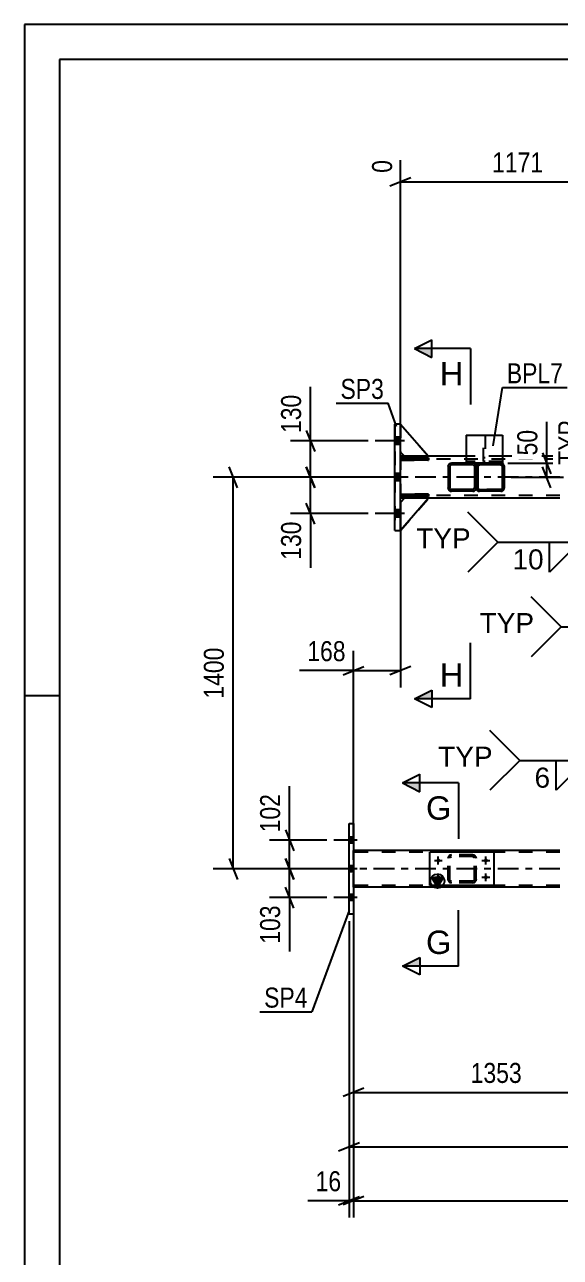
# Model space of a CAD drawing. Header units: millimetres. Extents: x -808 to 381, y -747 to 94.
# Drawn here: x -807.9 to -731.3, y -82 to 94.3 of the extents above; entities that cross this region are included whole.
import ezdxf

# ---------------------------------------------------------------- set-up
doc = ezdxf.new("R2010")
doc.units = ezdxf.units.MM
doc.linetypes.add('DXK_LINE_DOT2', pattern=[3.9198, 1.9599, -1.9599])
doc.linetypes.add('DXK_LINE_DOT3', pattern=[5.9187, 2.979, -0.9799, 0.9799, -0.9799])
doc.styles.add('Arial', font='arial.ttf', dxfattribs={"height": 0.2})
doc.styles.add('Arial Narrow', font='ARIALN.TTF', dxfattribs={"height": 0.2})

# ---------------------------------------------------------------- blocks, each defined once
blk = doc.blocks.new('Unknown-232923327-64945')
at = {"color": 5, "linetype": 'Continuous'}
for p, q in [((381.12, 94.32), (-807.88, 94.32)), ((-807.88, 94.32), (-807.88, -746.68)), ((376.12, 89.32), (-802.88, 89.32)), ((-802.88, 89.32), (-802.88, -741.68)), ((-802.88, -1.68), (-807.88, -1.68))]:
    blk.add_line(p, q, dxfattribs=at)
blk = doc.blocks.new('Part-232923327-69565 - 69491')
at = {"color": 2, "linetype": 'Continuous'}
for p, q in [((-761.48, -32.9), (-761.48, -19.9)), ((-761.48, -19.9), (-760.84, -19.9)), ((-760.84, -19.9), (-760.84, -32.9)), ((-760.84, -32.9), (-761.48, -32.9))]:
    blk.add_line(p, q, dxfattribs=at)
blk = doc.blocks.new('Part-232923327-69566 - 69491')
at = {"color": 2, "linetype": 'Continuous'}
for p, q in [((-753.53, 32.6), (-754.13, 32.6)), ((-744.71, 32.6), (-750.13, 32.6)), ((-731.31, 32.6), (-739.51, 32.6)), ((-753.53, 26.6), (-754.13, 26.6)), ((-731.31, 26.6), (-750.13, 26.6))]:
    blk.add_line(p, q, dxfattribs=at)
at = {"color": 7, "linetype": 'DXK_LINE_DOT2'}
for p, q in [((-754.13, 32.6), (-754.13, 26.6)), ((-731.31, 32.2), (-754.13, 32.2)), ((-750.13, 32.6), (-753.53, 32.6)), ((-739.51, 32.6), (-744.71, 32.6)), ((-731.31, 27), (-754.13, 27)), ((-750.13, 26.6), (-753.53, 26.6))]:
    blk.add_line(p, q, dxfattribs=at)
at = {"color": 7, "linetype": 'DXK_LINE_DOT3'}
blk.add_line((-731.31, 29.6), (-754.13, 29.6), dxfattribs=at)
blk = doc.blocks.new('Part-232923327-69569 - 69491')
at = {"color": 2, "linetype": 'Continuous'}
for p, q in [((-754.93, 22), (-754.93, 37.2)), ((-754.13, 37.2), (-754.93, 37.2)), ((-754.13, 22), (-754.13, 37.2)), ((-754.93, 22), (-754.13, 22))]:
    blk.add_line(p, q, dxfattribs=at)
at = {"color": 7, "linetype": 'DXK_LINE_DOT2'}
for p, q in [((-754.93, 37.2), (-754.93, 22)), ((-754.13, 22), (-754.13, 37.2))]:
    blk.add_line(p, q, dxfattribs=at)
blk = doc.blocks.new('Bolt-232923327-69729 - 69491')
at = {"linetype": 'Continuous'}
for points in [[(-754.93, 35.32), (-754.93, 34.28), (-754.13, 34.28), (-754.13, 35.32)], [(-754.93, 35.32), (-754.93, 34.28), (-754.13, 34.28), (-754.13, 35.32)], [(-754.93, 35.32), (-754.93, 34.28), (-754.13, 34.28), (-754.13, 35.32)], [(-754.93, 30.12), (-754.93, 29.08), (-754.13, 29.08), (-754.13, 30.12)], [(-754.93, 30.12), (-754.93, 29.08), (-754.13, 29.08), (-754.13, 30.12)], [(-754.93, 24.92), (-754.93, 23.88), (-754.13, 23.88), (-754.13, 24.92)], [(-754.93, 24.92), (-754.93, 23.88), (-754.13, 23.88), (-754.13, 24.92)], [(-754.93, 24.92), (-754.93, 23.88), (-754.13, 23.88), (-754.13, 24.92)]]:
    blk.add_hatch(color=1, dxfattribs=at).paths.add_polyline_path(points)
at = {"color": 1, "linetype": 'Continuous'}
for p, q in [((-754.13, 35.32), (-754.93, 35.32)), ((-754.13, 35.32), (-754.93, 35.32)), ((-754.13, 35.32), (-754.93, 35.32)), ((-753.53, 34.8), (-757.73, 34.8)), ((-753.53, 34.8), (-757.73, 34.8)), ((-753.53, 34.8), (-757.73, 34.8)), ((-754.13, 34.28), (-754.93, 34.28)), ((-754.13, 34.28), (-754.93, 34.28)), ((-754.13, 34.28), (-754.93, 34.28)), ((-754.13, 30.12), (-754.93, 30.12)), ((-754.13, 30.12), (-754.93, 30.12)), ((-753.53, 29.6), (-757.73, 29.6)), ((-753.53, 29.6), (-757.73, 29.6)), ((-754.13, 29.08), (-754.93, 29.08)), ((-754.13, 29.08), (-754.93, 29.08)), ((-754.13, 24.92), (-754.93, 24.92)), ((-754.13, 24.92), (-754.93, 24.92)), ((-754.13, 24.92), (-754.93, 24.92)), ((-753.53, 24.4), (-757.73, 24.4)), ((-753.53, 24.4), (-757.73, 24.4)), ((-753.53, 24.4), (-757.73, 24.4)), ((-754.13, 23.88), (-754.93, 23.88)), ((-754.13, 23.88), (-754.93, 23.88)), ((-754.13, 23.88), (-754.93, 23.88))]:
    blk.add_line(p, q, dxfattribs=at)
blk = doc.blocks.new('Part-232923327-142519 - 69491')
at = {"color": 7, "linetype": 'DXK_LINE_DOT2'}
for p, q in [((-742.23, 31.84), (-742.23, 35.6)), ((-742.23, 35.6), (-741.99, 35.6)), ((-741.99, 35.6), (-741.99, 31.84)), ((-742.23, 32.44), (-741.99, 32.44)), ((-741.99, 31.84), (-742.23, 31.84))]:
    blk.add_line(p, q, dxfattribs=at)
blk = doc.blocks.new('Part-232923327-69654 - 69491')
at = {"linetype": 'Continuous'}
blk.add_hatch(color=2, dxfattribs=at).paths.add_polyline_path([(-748.84, -29.04), (-749.64, -27.64), (-748.04, -27.64)])
at = {"color": 2, "linetype": 'Continuous'}
for p, q in [((-731.31, -23.76), (-760.84, -23.76)), ((-748.84, -29.04), (-749.64, -27.64)), ((-749.64, -27.64), (-748.04, -27.64)), ((-748.04, -27.64), (-748.84, -29.04)), ((-731.31, -29.04), (-760.84, -29.04))]:
    blk.add_line(p, q, dxfattribs=at)
at = {"color": 7, "linetype": 'DXK_LINE_DOT2'}
for p, q in [((-760.84, -29.04), (-760.84, -23.76)), ((-731.31, -24), (-760.84, -24)), ((-731.31, -28.8), (-760.84, -28.8))]:
    blk.add_line(p, q, dxfattribs=at)
at = {"color": 7, "linetype": 'DXK_LINE_DOT3'}
blk.add_line((-731.31, -26.4), (-760.84, -26.4), dxfattribs=at)
at = {"color": 2, "linetype": 'Continuous'}
blk.add_circle((-748.84, -28.14), 1, dxfattribs=at)
blk = doc.blocks.new('Part-232923327-69705 - 69491')
at = {"color": 2, "linetype": 'Continuous'}
for p, q in [((-754.13, 37.2), (-750.13, 32.6)), ((-753.53, 32.6), (-754.13, 33.2)), ((-750.13, 32.6), (-753.53, 32.6))]:
    blk.add_line(p, q, dxfattribs=at)
at = {"color": 7, "linetype": 'DXK_LINE_DOT2'}
blk.add_line((-754.13, 37.2), (-754.13, 33.2), dxfattribs=at)
blk = doc.blocks.new('Part-232923327-69706 - 69491')
at = {"color": 7, "linetype": 'DXK_LINE_DOT2'}
for p, q in [((-754.13, 33.2), (-754.13, 37.2)), ((-754.13, 37.2), (-750.13, 32.6)), ((-753.53, 32.6), (-754.13, 33.2)), ((-750.13, 32.6), (-753.53, 32.6))]:
    blk.add_line(p, q, dxfattribs=at)
blk = doc.blocks.new('Part-232923327-69707 - 69491')
at = {"color": 2, "linetype": 'Continuous'}
for p, q in [((-753.53, 26.6), (-754.13, 26)), ((-750.13, 26.6), (-754.13, 22)), ((-750.13, 26.6), (-753.53, 26.6))]:
    blk.add_line(p, q, dxfattribs=at)
at = {"color": 7, "linetype": 'DXK_LINE_DOT2'}
blk.add_line((-754.13, 26), (-754.13, 22), dxfattribs=at)
blk = doc.blocks.new('Part-232923327-69708 - 69491')
at = {"color": 7, "linetype": 'DXK_LINE_DOT2'}
for p, q in [((-753.53, 26.6), (-754.13, 26)), ((-754.13, 22), (-750.13, 26.6)), ((-750.13, 26.6), (-753.53, 26.6)), ((-754.13, 26), (-754.13, 22))]:
    blk.add_line(p, q, dxfattribs=at)
blk = doc.blocks.new('Part-232923327-69709 - 69491')
at = {"color": 2, "linetype": 'Continuous'}
for p, q in [((-754.13, 32.36), (-750.13, 32.36)), ((-754.13, 32.36), (-754.13, 32.04)), ((-750.13, 32.04), (-754.13, 32.04)), ((-750.13, 32.36), (-750.13, 32.04))]:
    blk.add_line(p, q, dxfattribs=at)
at = {"color": 7, "linetype": 'DXK_LINE_DOT2'}
blk.add_line((-753.53, 32.04), (-753.53, 32.36), dxfattribs=at)
blk = doc.blocks.new('Part-232923327-69710 - 69491')
at = {"color": 2, "linetype": 'Continuous'}
for p, q in [((-754.13, 27.16), (-750.13, 27.16)), ((-754.13, 27.16), (-754.13, 26.84)), ((-750.13, 26.84), (-754.13, 26.84)), ((-750.13, 27.16), (-750.13, 26.84))]:
    blk.add_line(p, q, dxfattribs=at)
at = {"color": 7, "linetype": 'DXK_LINE_DOT2'}
blk.add_line((-753.53, 26.84), (-753.53, 27.16), dxfattribs=at)
blk = doc.blocks.new('Part-232923327-69711 - 69491')
at = {"color": 7, "linetype": 'DXK_LINE_DOT2'}
for p, q in [((-750.13, 32.36), (-754.13, 32.36)), ((-754.13, 32.36), (-754.13, 32.04)), ((-754.13, 32.04), (-750.13, 32.04)), ((-753.53, 32.36), (-753.53, 32.04)), ((-750.13, 32.04), (-750.13, 32.36))]:
    blk.add_line(p, q, dxfattribs=at)
blk = doc.blocks.new('Part-232923327-69712 - 69491')
at = {"color": 7, "linetype": 'DXK_LINE_DOT2'}
for p, q in [((-750.13, 27.16), (-754.13, 27.16)), ((-754.13, 27.16), (-754.13, 26.84)), ((-754.13, 26.84), (-750.13, 26.84)), ((-753.53, 27.16), (-753.53, 26.84)), ((-750.13, 26.84), (-750.13, 27.16))]:
    blk.add_line(p, q, dxfattribs=at)
blk = doc.blocks.new('Bolt-232923327-69726 - 69491')
at = {"linetype": 'Continuous'}
for points in [[(-761.48, -21.86), (-761.48, -22.74), (-760.84, -22.74), (-760.84, -21.86)], [(-761.48, -21.86), (-761.48, -22.74), (-760.84, -22.74), (-760.84, -21.86)], [(-761.48, -21.86), (-761.48, -22.74), (-760.84, -22.74), (-760.84, -21.86)], [(-761.48, -25.96), (-761.48, -26.84), (-760.84, -26.84), (-760.84, -25.96)], [(-761.48, -25.96), (-761.48, -26.84), (-760.84, -26.84), (-760.84, -25.96)], [(-761.48, -30.06), (-761.48, -30.94), (-760.84, -30.94), (-760.84, -30.06)], [(-761.48, -30.06), (-761.48, -30.94), (-760.84, -30.94), (-760.84, -30.06)], [(-761.48, -30.06), (-761.48, -30.94), (-760.84, -30.94), (-760.84, -30.06)]]:
    blk.add_hatch(color=1, dxfattribs=at).paths.add_polyline_path(points)
at = {"color": 1, "linetype": 'Continuous'}
for p, q in [((-760.32, -22.3), (-763.64, -22.3)), ((-760.32, -22.3), (-763.64, -22.3)), ((-760.32, -22.3), (-763.64, -22.3)), ((-760.84, -21.86), (-761.48, -21.86)), ((-760.84, -21.86), (-761.48, -21.86)), ((-760.84, -21.86), (-761.48, -21.86)), ((-760.84, -22.74), (-761.48, -22.74)), ((-760.84, -22.74), (-761.48, -22.74)), ((-760.84, -22.74), (-761.48, -22.74)), ((-760.32, -26.4), (-763.64, -26.4)), ((-760.32, -26.4), (-763.64, -26.4)), ((-760.84, -25.96), (-761.48, -25.96)), ((-760.84, -25.96), (-761.48, -25.96)), ((-760.84, -26.84), (-761.48, -26.84)), ((-760.84, -26.84), (-761.48, -26.84)), ((-760.32, -30.5), (-763.64, -30.5)), ((-760.32, -30.5), (-763.64, -30.5)), ((-760.32, -30.5), (-763.64, -30.5)), ((-760.84, -30.06), (-761.48, -30.06)), ((-760.84, -30.06), (-761.48, -30.06)), ((-760.84, -30.06), (-761.48, -30.06)), ((-760.84, -30.94), (-761.48, -30.94)), ((-760.84, -30.94), (-761.48, -30.94)), ((-760.84, -30.94), (-761.48, -30.94))]:
    blk.add_line(p, q, dxfattribs=at)
blk = doc.blocks.new('Part-232923327-142518 - 69491')
at = {"color": 2, "linetype": 'Continuous'}
for p, q in [((-744.71, 35.6), (-739.51, 35.6)), ((-744.71, 35.6), (-744.71, 31.6)), ((-739.51, 35.6), (-739.51, 31.6)), ((-742.83, 31.6), (-743.79, 31.6)), ((-739.51, 31.6), (-739.79, 31.6))]:
    blk.add_line(p, q, dxfattribs=at)
at = {"color": 7, "linetype": 'DXK_LINE_DOT2'}
for p, q in [((-739.51, 31.84), (-744.71, 31.84)), ((-744.71, 31.6), (-744.71, 31.62)), ((-744.71, 31.6), (-743.79, 31.6)), ((-739.79, 31.6), (-742.83, 31.6)), ((-739.51, 31.62), (-739.51, 31.6))]:
    blk.add_line(p, q, dxfattribs=at)
blk = doc.blocks.new('Part-232923327-142428 - 69491')
at = {"color": 2, "linetype": 'Continuous'}
for p, q in [((-740.71, -24), (-749.91, -24)), ((-749.91, -28.8), (-749.91, -24)), ((-740.71, -28.8), (-740.71, -24)), ((-740.71, -28.8), (-749.91, -28.8))]:
    blk.add_line(p, q, dxfattribs=at)
blk = doc.blocks.new('Part-232923327-142427 - 69491')
at = {"color": 7, "linetype": 'DXK_LINE_DOT2'}
for p, q in [((-747.01, -24.44), (-746.83, -24.4)), ((-746.83, -24.4), (-747.01, -24.44)), ((-747, -24.71), (-746.92, -24.66)), ((-746.92, -24.66), (-746.83, -24.64)), ((-743.79, -24.4), (-746.83, -24.4)), ((-743.79, -24.64), (-746.83, -24.64)), ((-743.79, -24.4), (-743.6, -24.44)), ((-743.6, -24.44), (-743.79, -24.4)), ((-743.79, -24.64), (-743.69, -24.66)), ((-743.69, -24.66), (-743.62, -24.71)), ((-747.31, -24.88), (-747.27, -24.7)), ((-747.27, -24.7), (-747.31, -24.88)), ((-747.31, -27.92), (-747.31, -24.88)), ((-747.07, -24.88), (-747.05, -24.79)), ((-747.07, -27.92), (-747.07, -24.88)), ((-747.05, -24.79), (-747, -24.71)), ((-743.62, -24.71), (-743.56, -24.79)), ((-743.56, -24.79), (-743.55, -24.88)), ((-743.55, -27.92), (-743.55, -24.88)), ((-743.34, -24.7), (-743.31, -24.88)), ((-743.31, -24.88), (-743.34, -24.7)), ((-743.31, -27.92), (-743.31, -24.88)), ((-747.27, -28.1), (-747.31, -27.92)), ((-747.31, -27.92), (-747.27, -28.1)), ((-747.05, -28.01), (-747.07, -27.92)), ((-747, -28.09), (-747.05, -28.01)), ((-746.92, -28.14), (-747, -28.09)), ((-746.83, -28.16), (-746.92, -28.14)), ((-743.79, -28.16), (-746.83, -28.16)), ((-743.69, -28.14), (-743.79, -28.16)), ((-743.62, -28.09), (-743.69, -28.14)), ((-743.56, -28.01), (-743.62, -28.09)), ((-743.55, -27.92), (-743.56, -28.01)), ((-743.31, -27.92), (-743.34, -28.1)), ((-743.34, -28.1), (-743.31, -27.92)), ((-746.83, -28.4), (-747.01, -28.36)), ((-747.01, -28.36), (-746.83, -28.4)), ((-743.79, -28.4), (-746.83, -28.4)), ((-743.6, -28.36), (-743.79, -28.4)), ((-743.79, -28.4), (-743.6, -28.36))]:
    blk.add_line(p, q, dxfattribs=at)
at = {"color": 7, "linetype": 'DXK_LINE_DOT3'}
blk.add_line((-745.31, -26.4), (-745.31, -26.4), dxfattribs=at)
at = {"color": 7, "linetype": 'DXK_LINE_DOT2'}
for centre, start, end in [((-746.83, -24.88), 112.5, 157.5), ((-746.83, -24.88), 112.5, 157.5), ((-743.79, -24.88), 22.5, 67.5), ((-743.79, -24.88), 22.5, 67.5), ((-746.83, -27.92), 202.5, 247.5), ((-746.83, -27.92), 202.5, 247.5), ((-743.79, -27.92), 292.5, 337.5), ((-743.79, -27.92), 292.5, 337.5)]:
    blk.add_arc(centre, 0.48, start, end, dxfattribs=at)
blk = doc.blocks.new('Part-232923327-142429 - 69491')
at = {"color": 2, "linetype": 'Continuous'}
for p, q in [((-747.27, 31.3), (-747.31, 31.12)), ((-747.31, 31.12), (-747.31, 28.08)), ((-747.05, 31.21), (-747.07, 31.12)), ((-747.07, 31.12), (-747.07, 28.08)), ((-747, 31.29), (-747.05, 31.21)), ((-746.83, 31.6), (-747.01, 31.56)), ((-746.92, 31.34), (-747, 31.29)), ((-746.83, 31.36), (-746.92, 31.34)), ((-743.79, 31.6), (-746.83, 31.6)), ((-743.79, 31.36), (-746.83, 31.36)), ((-743.6, 31.56), (-743.79, 31.6)), ((-743.69, 31.34), (-743.79, 31.36)), ((-743.69, 31.34), (-743.62, 31.29)), ((-743.62, 31.29), (-743.56, 31.21)), ((-743.56, 31.21), (-743.55, 31.12)), ((-743.55, 31.12), (-743.55, 28.08)), ((-743.31, 31.12), (-743.34, 31.3)), ((-743.31, 31.12), (-743.31, 28.08)), ((-747.31, 28.08), (-747.27, 27.89)), ((-747.05, 27.99), (-747.07, 28.08)), ((-747, 27.91), (-747.05, 27.99)), ((-747.01, 27.63), (-746.83, 27.6)), ((-746.92, 27.86), (-747, 27.91)), ((-746.83, 27.84), (-746.92, 27.86)), ((-743.79, 27.84), (-746.83, 27.84)), ((-743.79, 27.6), (-746.83, 27.6)), ((-743.79, 27.84), (-743.69, 27.86)), ((-743.79, 27.6), (-743.6, 27.63)), ((-743.69, 27.86), (-743.62, 27.91)), ((-743.62, 27.91), (-743.56, 27.99)), ((-743.56, 27.99), (-743.55, 28.08)), ((-743.34, 27.89), (-743.31, 28.08))]:
    blk.add_line(p, q, dxfattribs=at)
at = {"color": 7, "linetype": 'DXK_LINE_DOT2'}
for p, q in [((-747.31, 31.12), (-747.27, 31.3)), ((-747.01, 31.56), (-746.83, 31.6)), ((-743.79, 31.6), (-743.6, 31.56)), ((-743.34, 31.3), (-743.31, 31.12)), ((-747.27, 27.89), (-747.31, 28.08)), ((-746.83, 27.6), (-747.01, 27.63)), ((-743.6, 27.63), (-743.79, 27.6)), ((-743.31, 28.08), (-743.34, 27.89))]:
    blk.add_line(p, q, dxfattribs=at)
at = {"color": 7, "linetype": 'DXK_LINE_DOT3'}
blk.add_line((-745.31, 29.6), (-745.31, 29.6), dxfattribs=at)
at = {"color": 2, "linetype": 'Continuous'}
for centre, start, end in [((-746.83, 31.12), 112.5, 157.5), ((-743.79, 31.12), 22.5, 67.5), ((-746.83, 28.08), 202.5, 247.5), ((-743.79, 28.08), 292.5, 337.5)]:
    blk.add_arc(centre, 0.48, start, end, dxfattribs=at)
at = {"color": 7, "linetype": 'DXK_LINE_DOT2'}
for centre, start, end in [((-746.83, 31.12), 112.5, 157.5), ((-743.79, 31.12), 22.5, 67.5), ((-746.83, 28.08), 202.5, 247.5), ((-743.79, 28.08), 292.5, 337.5)]:
    blk.add_arc(centre, 0.48, start, end, dxfattribs=at)
blk = doc.blocks.new('Part-232923327-142509 - 69491')
at = {"color": 2, "linetype": 'Continuous'}
for p, q in [((-743.27, 31.3), (-743.31, 31.12)), ((-742.83, 31.6), (-743.01, 31.56)), ((-739.79, 31.6), (-742.83, 31.6)), ((-739.6, 31.56), (-739.79, 31.6)), ((-739.31, 31.12), (-739.34, 31.3)), ((-739.31, 31.12), (-739.31, 28.08)), ((-743.31, 28.08), (-743.27, 27.89)), ((-743.01, 27.63), (-742.83, 27.6)), ((-739.79, 27.6), (-742.83, 27.6)), ((-739.79, 27.6), (-739.6, 27.63)), ((-739.34, 27.89), (-739.31, 28.08))]:
    blk.add_line(p, q, dxfattribs=at)
at = {"color": 7, "linetype": 'DXK_LINE_DOT2'}
for p, q in [((-743.31, 31.12), (-743.27, 31.3)), ((-743.31, 31.12), (-743.31, 28.08)), ((-743.07, 31.12), (-743.05, 31.21)), ((-743.07, 31.12), (-743.07, 28.08)), ((-743.05, 31.21), (-743, 31.29)), ((-743.01, 31.56), (-742.83, 31.6)), ((-743, 31.29), (-742.92, 31.34)), ((-742.92, 31.34), (-742.83, 31.36)), ((-739.79, 31.36), (-742.83, 31.36)), ((-739.79, 31.6), (-739.6, 31.56)), ((-739.79, 31.36), (-739.69, 31.34)), ((-739.69, 31.34), (-739.62, 31.29)), ((-739.62, 31.29), (-739.56, 31.21)), ((-739.56, 31.21), (-739.55, 31.12)), ((-739.55, 31.12), (-739.55, 28.08)), ((-739.34, 31.3), (-739.31, 31.12)), ((-743.27, 27.89), (-743.31, 28.08)), ((-743.05, 27.99), (-743.07, 28.08)), ((-743, 27.91), (-743.05, 27.99)), ((-742.83, 27.6), (-743.01, 27.63)), ((-742.92, 27.86), (-743, 27.91)), ((-742.83, 27.84), (-742.92, 27.86)), ((-739.79, 27.84), (-742.83, 27.84)), ((-739.69, 27.86), (-739.79, 27.84)), ((-739.6, 27.63), (-739.79, 27.6)), ((-739.62, 27.91), (-739.69, 27.86)), ((-739.56, 27.99), (-739.62, 27.91)), ((-739.55, 28.08), (-739.56, 27.99)), ((-739.31, 28.08), (-739.34, 27.89))]:
    blk.add_line(p, q, dxfattribs=at)
at = {"color": 7, "linetype": 'DXK_LINE_DOT3'}
blk.add_line((-741.31, 29.6), (-741.31, 29.6), dxfattribs=at)
at = {"color": 2, "linetype": 'Continuous'}
for centre, start, end in [((-742.83, 31.12), 112.5, 157.5), ((-739.79, 31.12), 22.5, 67.5), ((-742.83, 28.08), 202.5, 247.5), ((-739.79, 28.08), 292.5, 337.5)]:
    blk.add_arc(centre, 0.48, start, end, dxfattribs=at)
at = {"color": 7, "linetype": 'DXK_LINE_DOT2'}
for centre, start, end in [((-742.83, 31.12), 112.5, 157.5), ((-739.79, 31.12), 22.5, 67.5), ((-742.83, 28.08), 202.5, 247.5), ((-739.79, 28.08), 292.5, 337.5)]:
    blk.add_arc(centre, 0.48, start, end, dxfattribs=at)
blk = doc.blocks.new('Part-232923327-142517 - 69491')
at = {"color": 2, "linetype": 'Continuous'}
for p, q in [((-739.55, 31.36), (-743.07, 31.36)), ((-743.07, 31.36), (-743.07, 27.84)), ((-739.55, 27.84), (-739.55, 31.36)), ((-743.07, 27.84), (-739.55, 27.84))]:
    blk.add_line(p, q, dxfattribs=at)
blk = doc.blocks.new('Bolt-232923327-142520 - 69491')
at = {"linetype": 'Continuous'}
for points in [[(-748.71, -24.92, -1), (-748.71, -25.48, -1)], [(-741.91, -24.92, -1), (-741.91, -25.48, -1)], [(-748.71, -27.32, -1), (-748.71, -27.88, -1)], [(-741.91, -27.32, -1), (-741.91, -27.88, -1)]]:
    blk.add_hatch(color=1, dxfattribs=at).paths.add_polyline_path(points)
at = {"color": 1, "linetype": 'Continuous'}
for p, q in [((-748.71, -25.76), (-748.71, -24.64)), ((-741.91, -25.76), (-741.91, -24.64)), ((-749.27, -25.2), (-748.15, -25.2)), ((-742.47, -25.2), (-741.35, -25.2)), ((-749.27, -27.6), (-748.15, -27.6)), ((-748.71, -28.16), (-748.71, -27.04)), ((-742.47, -27.6), (-741.35, -27.6)), ((-741.91, -28.16), (-741.91, -27.04))]:
    blk.add_line(p, q, dxfattribs=at)
blk = doc.blocks.new('StraightDimension-232923327-162902 - 69491')
at = {"color": 7, "linetype": 'Continuous'}
for p, q in [((-762.48, -26.4), (-772.84, -26.4)), ((-770.59, -24.9), (-769.39, -27.9)), ((-769.99, -30.5), (-769.99, -26.4)), ((-769.39, -32), (-770.59, -29)), ((-764.64, -30.5), (-772.84, -30.5))]:
    blk.add_line(p, q, dxfattribs=at)
at = {"color": 0}
blk.add_wipeout([(-770.74, -31.03), (-774.94, -31.03), (-774.94, -37.71), (-770.74, -37.71)], dxfattribs=at)
at = {"color": 7, "linetype": 'Continuous'}
blk.add_line((-769.99, -30.5), (-769.99, -38.24), dxfattribs=at)
blk.add_line((-769.99, -30.5), (-769.99, -38.24), dxfattribs=at)
at = {"color": 3, "style": 'Arial Narrow'}
blk.add_text('103', height=2.863, rotation=90.0002, dxfattribs=at).set_placement((-771.34, -37.11))
blk = doc.blocks.new('StraightDimension-232923327-105345 - 69491')
at = {"color": 7, "linetype": 'Continuous'}
for p, q in [((-754.13, 25.6), (-754.13, -0.45)), ((-760.84, -22.76), (-760.84, 4.8)), ((-762.34, 1.35), (-759.34, 2.55)), ((-760.84, 1.95), (-754.13, 1.95)), ((-752.63, 2.55), (-755.63, 1.35))]:
    blk.add_line(p, q, dxfattribs=at)
at = {"color": 0}
blk.add_wipeout([(-761.36, 2.7), (-761.36, 6.9), (-768.05, 6.9), (-768.05, 2.7)], dxfattribs=at)
at = {"color": 7, "linetype": 'Continuous'}
blk.add_line((-760.84, 1.95), (-768.57, 1.95), dxfattribs=at)
blk.add_line((-760.84, 1.95), (-768.57, 1.95), dxfattribs=at)
at = {"color": 3, "style": 'Arial Narrow'}
blk.add_text('168', height=2.863, dxfattribs=at).set_placement((-767.45, 3.3))
blk = doc.blocks.new('StraightDimension-232923327-123032 - 69491')
at = {"color": 7, "linetype": 'Continuous'}
for p, q in [((-720.01, -24.76), (-720.01, -60.76)), ((-760.84, -30.04), (-760.84, -60.76)), ((-759.34, -57.76), (-762.34, -58.96)), ((-721.51, -58.96), (-718.51, -57.76)), ((-760.84, -58.36), (-720.01, -58.36))]:
    blk.add_line(p, q, dxfattribs=at)
at = {"color": 0}
blk.add_wipeout([(-736.17, -57.61), (-736.17, -53.41), (-744.68, -53.41), (-744.68, -57.61)], dxfattribs=at)
at = {"color": 3, "style": 'Arial Narrow'}
blk.add_text('1353', height=2.863, dxfattribs=at).set_placement((-744.08, -57.01))
blk = doc.blocks.new('StraightDimension-232923327-162847 - 69491')
at = {"color": 7, "linetype": 'Continuous'}
for p, q in [((-767.59, 36.3), (-766.39, 33.3)), ((-758.73, 34.8), (-769.84, 34.8)), ((-766.99, 29.6), (-766.99, 34.8)), ((-766.39, 28.1), (-767.59, 31.1)), ((-755.93, 29.6), (-769.84, 29.6))]:
    blk.add_line(p, q, dxfattribs=at)
at = {"color": 0}
blk.add_wipeout([(-767.74, 42.01), (-771.94, 42.01), (-771.94, 35.32), (-767.74, 35.32)], dxfattribs=at)
at = {"color": 7, "linetype": 'Continuous'}
blk.add_line((-766.99, 34.8), (-766.99, 42.53), dxfattribs=at)
blk.add_line((-766.99, 34.8), (-766.99, 42.53), dxfattribs=at)
at = {"color": 3, "style": 'Arial Narrow'}
blk.add_text('130', height=2.863, rotation=90.0002, dxfattribs=at).set_placement((-768.34, 35.92))
blk = doc.blocks.new('StraightDimension-232923327-123201 - 69491')
at = {"color": 7, "linetype": 'Continuous'}
for p, q in [((-761.48, -33.9), (-761.48, -76.25)), ((-760.84, -33.9), (-760.84, -76.25)), ((-762.98, -74.45), (-759.98, -73.25)), ((-759.34, -73.25), (-762.34, -74.45)), ((-761.48, -73.85), (-760.84, -73.85))]:
    blk.add_line(p, q, dxfattribs=at)
at = {"color": 0}
blk.add_wipeout([(-762, -73.1), (-762, -68.9), (-766.86, -68.9), (-766.86, -73.1)], dxfattribs=at)
at = {"color": 7, "linetype": 'Continuous'}
blk.add_line((-761.48, -73.85), (-767.38, -73.85), dxfattribs=at)
blk.add_line((-761.48, -73.85), (-767.38, -73.85), dxfattribs=at)
at = {"color": 3, "style": 'Arial Narrow'}
blk.add_text('16', height=2.863, dxfattribs=at).set_placement((-766.26, -72.5))
blk = doc.blocks.new('StraightDimension-232923327-123318 - 69491')
at = {"color": 7, "linetype": 'Continuous'}
for p, q in [((-761.48, -33.9), (-761.48, -68.57)), ((-759.98, -65.57), (-762.98, -66.77)), ((-761.48, -66.17), (-99.71, -66.17))]:
    blk.add_line(p, q, dxfattribs=at)
blk = doc.blocks.new('StraightDimension-232923327-156422 - 69491')
at = {"color": 7, "linetype": 'Continuous'}
for p, q in [((-733.8, 33.1), (-732.6, 30.1)), ((-738.79, 31.6), (-730.8, 31.6)), ((-732.6, 28.1), (-733.8, 31.1)), ((-733.2, 29.6), (-733.2, 31.6)), ((-738.31, 29.6), (-730.8, 29.6))]:
    blk.add_line(p, q, dxfattribs=at)
at = {"color": 0, "linetype": 'Continuous'}
blk.add_wipeout([(-728.1, 38.35), (-732.3, 38.35), (-732.3, 30.76), (-728.1, 30.76)], dxfattribs=at)
at = {"color": 0}
blk.add_wipeout([(-733.95, 36.98), (-738.15, 36.98), (-738.15, 32.12), (-733.95, 32.12)], dxfattribs=at)
at = {"color": 7, "linetype": 'Continuous'}
blk.add_line((-733.2, 31.6), (-733.2, 37.5), dxfattribs=at)
blk.add_line((-733.2, 31.6), (-733.2, 37.5), dxfattribs=at)
at = {"color": 3, "linetype": 'Continuous', "style": 'Arial Narrow'}
blk.add_text('TYP', height=2.863, rotation=90.0002, dxfattribs=at).set_placement((-728.7, 31.36))
at = {"color": 3, "style": 'Arial Narrow'}
blk.add_text('50', height=2.863, rotation=90.0002, dxfattribs=at).set_placement((-734.55, 32.72))
blk = doc.blocks.new('StraightDimension-232923327-84048 - 69491')
at = {"color": 7, "linetype": 'Continuous'}
for p, q in [((-777.44, 28.1), (-778.64, 31.1)), ((-755.93, 29.6), (-780.89, 29.6)), ((-778.04, -26.4), (-778.04, 29.6)), ((-762.48, -26.4), (-780.89, -26.4)), ((-778.64, -24.9), (-777.44, -27.9))]:
    blk.add_line(p, q, dxfattribs=at)
at = {"color": 0}
blk.add_wipeout([(-778.79, 5.86), (-782.99, 5.86), (-782.99, -2.66), (-778.79, -2.66)], dxfattribs=at)
at = {"color": 3, "style": 'Arial Narrow'}
blk.add_text('1400', height=2.863, rotation=90.0002, dxfattribs=at).set_placement((-779.39, -2.06))
blk = doc.blocks.new('StraightDimension-232923327-162848 - 69491')
at = {"color": 7, "linetype": 'Continuous'}
for p, q in [((-767.59, 31.1), (-766.39, 28.1)), ((-755.93, 29.6), (-769.84, 29.6)), ((-766.99, 24.4), (-766.99, 29.6)), ((-766.39, 22.9), (-767.59, 25.9)), ((-758.73, 24.4), (-769.84, 24.4))]:
    blk.add_line(p, q, dxfattribs=at)
at = {"color": 0}
blk.add_wipeout([(-767.74, 23.87), (-771.94, 23.87), (-771.94, 17.19), (-767.74, 17.19)], dxfattribs=at)
at = {"color": 7, "linetype": 'Continuous'}
blk.add_line((-766.99, 24.4), (-766.99, 16.66), dxfattribs=at)
blk.add_line((-766.99, 24.4), (-766.99, 16.66), dxfattribs=at)
at = {"color": 3, "style": 'Arial Narrow'}
blk.add_text('130', height=2.863, rotation=90.0002, dxfattribs=at).set_placement((-768.34, 17.79))
blk = doc.blocks.new('StraightDimension-232923327-123200 - 69491')
at = {"color": 7, "linetype": 'Continuous'}
for p, q in [((-760.84, -33.9), (-760.84, -76.25)), ((-759.34, -73.25), (-762.34, -74.45)), ((-760.84, -73.85), (-100.35, -73.85))]:
    blk.add_line(p, q, dxfattribs=at)
blk = doc.blocks.new('StraightDimension-232923327-156219 - 69491')
at = {"color": 7, "linetype": 'Continuous'}
for p, q in [((-720.59, 27.6), (-720.59, 80.45)), ((-754.13, 33.6), (-754.13, 74.96)), ((-752.63, 72.43), (-755.63, 71.23)), ((-722.09, 71.23), (-719.09, 72.43)), ((-754.13, 71.83), (-720.59, 71.83))]:
    blk.add_line(p, q, dxfattribs=at)
at = {"color": 0, "linetype": 'Continuous'}
for points in [[(-721.19, 81.05), (-725.39, 81.05), (-725.39, 72.53), (-721.19, 72.53)], [(-754.73, 75.56), (-758.93, 75.56), (-758.93, 72.53), (-754.73, 72.53)]]:
    blk.add_wipeout(points, dxfattribs=at)
at = {"color": 0}
blk.add_wipeout([(-733.1, 72.58), (-733.1, 76.78), (-741.62, 76.78), (-741.62, 72.58)], dxfattribs=at)
at = {"color": 3, "linetype": 'Continuous', "style": 'Arial Narrow'}
for s, height, p in [('1171', 2.863, (-721.79, 73.13)), ('0', 2.86, (-755.33, 73.13))]:
    blk.add_text(s, height=height, rotation=90.0002, dxfattribs=at).set_placement(p)
at = {"color": 3, "style": 'Arial Narrow'}
blk.add_text('1171', height=2.863, dxfattribs=at).set_placement((-741.02, 73.18))
blk = doc.blocks.new('StraightDimension-232923327-162901 - 69491')
at = {"color": 7, "linetype": 'Continuous'}
for p, q in [((-770.59, -20.8), (-769.39, -23.8)), ((-764.64, -22.3), (-772.84, -22.3)), ((-769.99, -26.4), (-769.99, -22.3)), ((-762.48, -26.4), (-772.84, -26.4)), ((-769.39, -27.9), (-770.59, -24.9))]:
    blk.add_line(p, q, dxfattribs=at)
at = {"color": 0}
blk.add_wipeout([(-770.74, -15.09), (-774.94, -15.09), (-774.94, -21.78), (-770.74, -21.78)], dxfattribs=at)
at = {"color": 7, "linetype": 'Continuous'}
blk.add_line((-769.99, -22.3), (-769.99, -14.57), dxfattribs=at)
blk.add_line((-769.99, -22.3), (-769.99, -14.57), dxfattribs=at)
at = {"color": 3, "style": 'Arial Narrow'}
blk.add_text('102', height=2.863, rotation=90.0002, dxfattribs=at).set_placement((-771.34, -21.18))
blk = doc.blocks.new('SectionMark-232923327-105892 - 69491')
at = {"linetype": 'Continuous'}
for points in [[(-749.63, 47.99), (-749.63, 46.74), (-752.13, 47.99)], [(-749.63, -0.84), (-749.63, -2.09), (-752.13, -2.09)]]:
    blk.add_hatch(color=6, dxfattribs=at).paths.add_polyline_path(points)
at = {"color": 6, "linetype": 'Continuous'}
for p, q in [((-752.13, 47.99), (-749.63, 49.24)), ((-744.13, 47.99), (-752.13, 47.99)), ((-752.13, 47.99), (-749.63, 46.74)), ((-749.63, 46.74), (-749.63, 49.24)), ((-744.13, 47.99), (-744.13, 39.99)), ((-744.13, -2.09), (-744.13, 5.91)), ((-752.13, -2.09), (-749.63, -0.84)), ((-749.63, -0.84), (-749.63, -3.34)), ((-744.13, -2.09), (-752.13, -2.09)), ((-749.63, -3.34), (-752.13, -2.09))]:
    blk.add_line(p, q, dxfattribs=at)
at = {"color": 0, "linetype": 'Continuous'}
for points in [[(-745.13, 42.74), (-745.13, 46.24), (-748.5, 46.24), (-748.5, 42.74)], [(-745.13, -0.34), (-745.13, 3.16), (-748.5, 3.16), (-748.5, -0.34)]]:
    blk.add_wipeout(points, dxfattribs=at)
at = {"color": 3, "linetype": 'Continuous', "style": 'Arial'}
for p in [(-748.5, 42.74), (-748.5, -0.34)]:
    blk.add_text('H', height=3.34, dxfattribs=at).set_placement(p)
blk = doc.blocks.new('Mark-232923327-82775 - 69491')
at = {"color": 0}
blk.add_wipeout([(-767.41, -46.24), (-767.41, -43.24), (-773.62, -43.24), (-773.62, -46.24)], dxfattribs=at)
blk.add_wipeout([(-767.41, -46.24), (-767.41, -43.24), (-773.62, -43.24), (-773.62, -46.24)], dxfattribs=at)
at = {"color": 30, "linetype": 'Continuous'}
for p in [(-761.44, -32.37), (-774.22, -46.84)]:
    blk.add_line(p, (-766.81, -46.84), dxfattribs=at)
at = {"color": 3, "style": 'Arial Narrow'}
blk.add_text('SP4', height=2.863, dxfattribs=at).set_placement((-773.62, -46.24))
blk = doc.blocks.new('Mark-232923327-82784 - 69491')
at = {"color": 0}
blk.add_wipeout([(-756.49, 40.8), (-756.49, 43.8), (-762.7, 43.8), (-762.7, 40.8)], dxfattribs=at)
blk.add_wipeout([(-756.49, 40.8), (-756.49, 43.8), (-762.7, 43.8), (-762.7, 40.8)], dxfattribs=at)
at = {"color": 30, "linetype": 'Continuous'}
for p in [(-763.3, 40.2), (-754.69, 36.86)]:
    blk.add_line(p, (-755.89, 40.2), dxfattribs=at)
at = {"color": 3, "style": 'Arial Narrow'}
blk.add_text('SP3', height=2.863, dxfattribs=at).set_placement((-762.7, 40.8))
blk = doc.blocks.new('WeldMark-232923327-83176 - 69491')
at = {"linetype": 'Continuous'}
blk.add_hatch(color=30, dxfattribs=at).paths.add_polyline_path([(-711.49, 23.87), (-709.45, 26.2), (-710.15, 23.19)])
at = {"color": 30, "linetype": 'Continuous'}
blk.add_line((-709.45, 26.2), (-718.71, 8.21), dxfattribs=at)
at = {"color": 3, "linetype": 'Continuous'}
for p, q in [((-731.13, 8.21), (-735.42, 12.5)), ((-731.13, 8.21), (-735.42, 3.93)), ((-725.52, 8.21), (-722.09, 3.93)), ((-725.52, 8.21), (-725.52, 3.93))]:
    blk.add_line(p, q, dxfattribs=at)
for start, end in [(90, 270), (270, 90)]:
    blk.add_arc((-718.71, 8.21), 1.5, start, end, dxfattribs=at)
at = {"color": 0}
blk.add_wipeout([(-726.61, 4.11), (-726.61, 7.51), (-729.23, 7.51), (-729.23, 4.11)], dxfattribs=at)
at = {"color": 30, "linetype": 'Continuous'}
blk.add_line((-731.13, 8.21), (-718.71, 8.21), dxfattribs=at)
at = {"color": 3, "style": 'Arial'}
blk.add_text('8', height=2.87, dxfattribs=at).set_placement((-729.03, 4.31))
at = {"color": 0, "linetype": 'Continuous'}
blk.add_wipeout([(-735.03, 7.31), (-735.03, 10.31), (-742.8, 10.31), (-742.8, 7.31)], dxfattribs=at)
blk.add_wipeout([(-735.03, 7.31), (-735.03, 10.31), (-742.8, 10.31), (-742.8, 7.31)], dxfattribs=at)
at = {"color": 3, "linetype": 'Continuous', "style": 'Arial'}
blk.add_text('TYP', height=2.865, dxfattribs=at).set_placement((-742.8, 7.31))
blk = doc.blocks.new('WeldMark-232923327-85691 - 69491')
at = {"linetype": 'Continuous'}
blk.add_hatch(color=30, dxfattribs=at).paths.add_polyline_path([(-723.04, 24.71), (-720.59, 26.6), (-721.86, 23.78)])
at = {"color": 30, "linetype": 'Continuous'}
blk.add_line((-720.59, 26.6), (-725.55, 20.32), dxfattribs=at)
at = {"color": 3, "linetype": 'Continuous'}
for q in [(-744.48, 24.61), (-744.48, 16.04)]:
    blk.add_line((-740.2, 20.32), q, dxfattribs=at)
for start, end in [(90, 270), (270, 90)]:
    blk.add_arc((-725.55, 20.32), 1.5, start, end, dxfattribs=at)
at = {"color": 0}
blk.add_wipeout([(-733.45, 16.22), (-733.45, 19.62), (-738.3, 19.62), (-738.3, 16.22)], dxfattribs=at)
at = {"color": 30, "linetype": 'Continuous'}
blk.add_line((-740.2, 20.32), (-725.55, 20.32), dxfattribs=at)
at = {"color": 3, "linetype": 'Continuous'}
for p, q in [((-732.79, 20.32), (-728.51, 20.32)), ((-728.51, 20.32), (-732.79, 16.04)), ((-732.79, 16.04), (-732.79, 20.32))]:
    blk.add_line(p, q, dxfattribs=at)
at = {"color": 3, "style": 'Arial'}
blk.add_text('10', height=2.865, dxfattribs=at).set_placement((-738.1, 16.42))
at = {"color": 0, "linetype": 'Continuous'}
blk.add_wipeout([(-744.1, 19.42), (-744.1, 22.42), (-751.87, 22.42), (-751.87, 19.42)], dxfattribs=at)
blk.add_wipeout([(-744.1, 19.42), (-744.1, 22.42), (-751.87, 22.42), (-751.87, 19.42)], dxfattribs=at)
at = {"color": 3, "linetype": 'Continuous', "style": 'Arial'}
blk.add_text('TYP', height=2.865, dxfattribs=at).set_placement((-751.87, 19.42))
blk = doc.blocks.new('WeldMark-232923327-87137 - 69491')
at = {"linetype": 'Continuous'}
blk.add_hatch(color=30, dxfattribs=at).paths.add_polyline_path([(-720.31, -20.68), (-720.01, -23.76), (-721.73, -21.19)])
at = {"color": 3, "linetype": 'Continuous'}
for q in [(-741.34, -6.6), (-741.34, -15.17)]:
    blk.add_line((-737.05, -10.89), q, dxfattribs=at)
at = {"color": 30, "linetype": 'Continuous'}
blk.add_line((-720.01, -23.76), (-724.63, -10.89), dxfattribs=at)
at = {"color": 3, "linetype": 'Continuous'}
for start, end in [(90, 270), (270, 90)]:
    blk.add_arc((-724.63, -10.89), 1.5, start, end, dxfattribs=at)
at = {"color": 0}
blk.add_wipeout([(-732.53, -14.99), (-732.53, -11.59), (-735.15, -11.59), (-735.15, -14.99)], dxfattribs=at)
at = {"color": 30, "linetype": 'Continuous'}
blk.add_line((-737.05, -10.89), (-724.63, -10.89), dxfattribs=at)
at = {"color": 3, "linetype": 'Continuous'}
for p, q in [((-731.87, -10.89), (-727.59, -10.89)), ((-727.59, -10.89), (-731.87, -15.17)), ((-731.87, -15.17), (-731.87, -10.89))]:
    blk.add_line(p, q, dxfattribs=at)
at = {"color": 3, "style": 'Arial'}
blk.add_text('6', height=2.87, dxfattribs=at).set_placement((-734.95, -14.79))
at = {"color": 0, "linetype": 'Continuous'}
blk.add_wipeout([(-740.95, -11.79), (-740.95, -8.79), (-748.73, -8.79), (-748.73, -11.79)], dxfattribs=at)
blk.add_wipeout([(-740.95, -11.79), (-740.95, -8.79), (-748.73, -8.79), (-748.73, -11.79)], dxfattribs=at)
at = {"color": 3, "linetype": 'Continuous', "style": 'Arial'}
blk.add_text('TYP', height=2.865, dxfattribs=at).set_placement((-748.73, -11.79))
blk = doc.blocks.new('SectionMark-232923327-105634 - 69491')
at = {"color": 6, "linetype": 'Continuous'}
for p, q in [((-753.84, -14.12), (-751.34, -12.87)), ((-745.84, -14.12), (-753.84, -14.12)), ((-745.84, -14.12), (-745.84, -22.12)), ((-745.84, -40.32), (-745.84, -32.32)), ((-745.84, -40.32), (-753.84, -40.32)), ((-751.34, -41.57), (-753.84, -40.32))]:
    blk.add_line(p, q, dxfattribs=at)
at = {"color": 0, "linetype": 'Continuous'}
for points in [[(-746.84, -19.37), (-746.84, -15.87), (-750.47, -15.87), (-750.47, -19.37)], [(-746.84, -38.57), (-746.84, -35.07), (-750.47, -35.07), (-750.47, -38.57)]]:
    blk.add_wipeout(points, dxfattribs=at)
at = {"linetype": 'Continuous'}
for points in [[(-751.34, -14.12), (-751.34, -15.37), (-753.84, -14.12)], [(-751.34, -39.07), (-751.34, -40.32), (-753.84, -40.32)]]:
    blk.add_hatch(color=6, dxfattribs=at).paths.add_polyline_path(points)
at = {"color": 6, "linetype": 'Continuous'}
for p, q in [((-751.34, -15.37), (-751.34, -12.87)), ((-753.84, -14.12), (-751.34, -15.37)), ((-753.84, -40.32), (-751.34, -39.07)), ((-751.34, -39.07), (-751.34, -41.57))]:
    blk.add_line(p, q, dxfattribs=at)
at = {"color": 3, "linetype": 'Continuous', "style": 'Arial'}
for p in [(-750.47, -19.37), (-750.47, -38.57)]:
    blk.add_text('G', height=3.34, dxfattribs=at).set_placement(p)
blk = doc.blocks.new('Mark-232923327-156345 - 69491')
at = {"color": 0}
blk.add_wipeout([(-730.87, 43.03), (-730.87, 46.03), (-738.91, 46.03), (-738.91, 43.03)], dxfattribs=at)
blk.add_wipeout([(-730.87, 43.03), (-730.87, 46.03), (-738.91, 46.03), (-738.91, 43.03)], dxfattribs=at)
at = {"color": 30, "linetype": 'Continuous'}
for p, q in [((-740.86, 34.07), (-739.51, 42.43)), ((-739.51, 42.43), (-730.27, 42.43))]:
    blk.add_line(p, q, dxfattribs=at)
at = {"color": 3, "style": 'Arial Narrow'}
blk.add_text('BPL7', height=2.863, dxfattribs=at).set_placement((-738.91, 43.03))

msp = doc.modelspace()

# ---------------------------------------------------------------- block references
for name in ['Unknown-232923327-64945', 'Part-232923327-69569 - 69491', 'Part-232923327-69705 - 69491', 'Part-232923327-69706 - 69491', 'Bolt-232923327-69729 - 69491', 'Part-232923327-142518 - 69491', 'Part-232923327-142519 - 69491', 'Part-232923327-69566 - 69491', 'Part-232923327-69709 - 69491', 'Part-232923327-69711 - 69491', 'Part-232923327-142429 - 69491', 'Part-232923327-142509 - 69491', 'Part-232923327-142517 - 69491', 'Part-232923327-69710 - 69491', 'Part-232923327-69712 - 69491', 'Part-232923327-69707 - 69491', 'Part-232923327-69708 - 69491', 'Part-232923327-69565 - 69491', 'Bolt-232923327-69726 - 69491', 'Part-232923327-69654 - 69491', 'Part-232923327-142428 - 69491', 'Bolt-232923327-142520 - 69491', 'Part-232923327-142427 - 69491']:
    msp.add_blockref(name, (0, 0))

# ---------------------------------------------------------------- next in the draw order: block references
for name in ['StraightDimension-232923327-162847 - 69491', 'StraightDimension-232923327-156422 - 69491', 'StraightDimension-232923327-105345 - 69491', 'WeldMark-232923327-83176 - 69491', 'WeldMark-232923327-87137 - 69491', 'StraightDimension-232923327-162902 - 69491']:
    msp.add_blockref(name, (0, 0))

# ---------------------------------------------------------------- next in the draw order: block references
msp.add_blockref('StraightDimension-232923327-123032 - 69491', (0, 0))

# ---------------------------------------------------------------- next in the draw order: block references
for name in ['StraightDimension-232923327-84048 - 69491', 'StraightDimension-232923327-123201 - 69491']:
    msp.add_blockref(name, (0, 0))

# ---------------------------------------------------------------- next in the draw order: block references
for name in ['StraightDimension-232923327-162848 - 69491', 'StraightDimension-232923327-162901 - 69491', 'StraightDimension-232923327-123318 - 69491']:
    msp.add_blockref(name, (0, 0))

# ---------------------------------------------------------------- next in the draw order: block references
for name in ['StraightDimension-232923327-156219 - 69491', 'StraightDimension-232923327-123200 - 69491']:
    msp.add_blockref(name, (0, 0))

# ---------------------------------------------------------------- next in the draw order: block references
for name in ['SectionMark-232923327-105892 - 69491', 'Mark-232923327-156345 - 69491', 'Mark-232923327-82784 - 69491', 'SectionMark-232923327-105634 - 69491', 'Mark-232923327-82775 - 69491']:
    msp.add_blockref(name, (0, 0))

# ---------------------------------------------------------------- next in the draw order: block references
msp.add_blockref('WeldMark-232923327-85691 - 69491', (0, 0))

doc.saveas('drawing.dxf')
